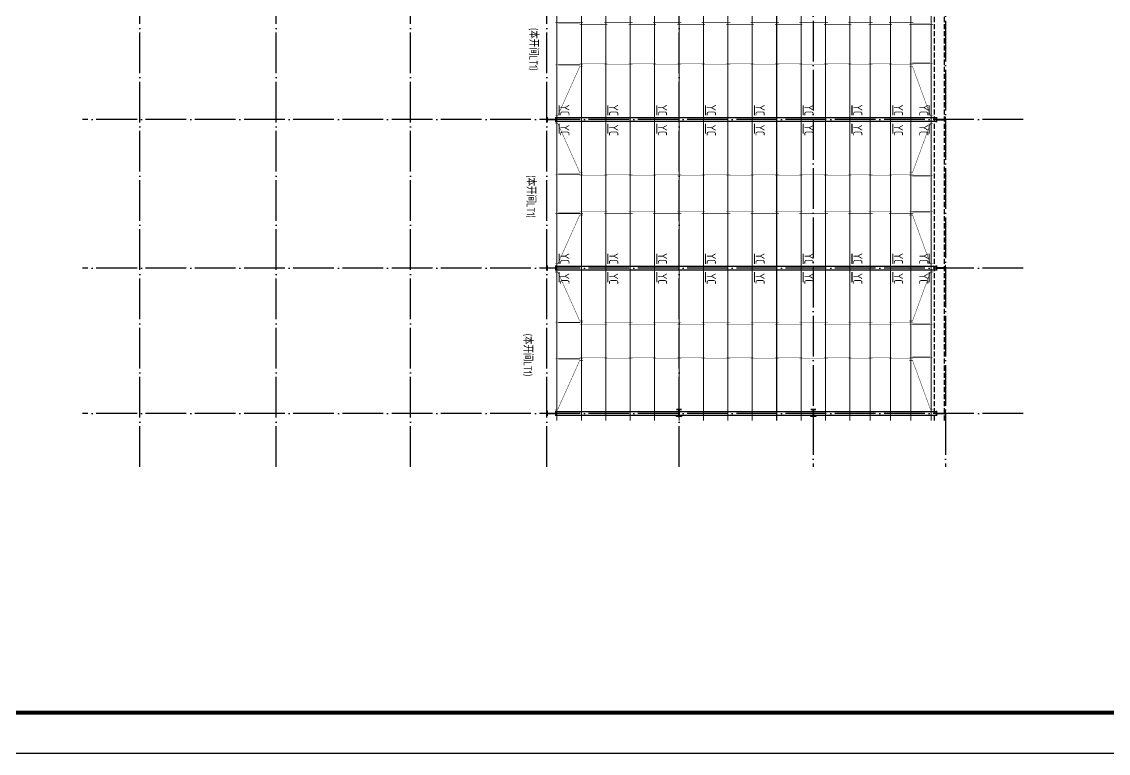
# Model space of a CAD drawing. Extents: x 69728788 to 150163257, y 20675998 to 43663798.
# Drawn here: x 75055814 to 75109222, y 21298288 to 21334267 of the extents above; entities that cross this region are included whole.
import ezdxf

# ---------------------------------------------------------------- set-up
doc = ezdxf.new("R2010")
doc.units = 0
doc.header["$LTSCALE"] = 1000
doc.header["$MEASUREMENT"] = 0
doc.linetypes.add('DASH', pattern=[0.35, 0.25, -0.1])
doc.linetypes.add('DOTE', pattern=[2.42, 2, -0.2, 0.02, -0.2])
for name, color, linetype in [('10014', 2, 'CONTINUOUS'), ('AXIS', 3, 'CONTINUOUS'), ('DOTE', 251, 'DOTE'), ('PUB_TITLE', 4, 'CONTINUOUS'), ('屋面隅撑', 1, 'CONTINUOUS'), ('檩条拉条', 253, 'CONTINUOUS'), ('钢柱', 3, 'CONTINUOUS'), ('钢梁', 97, 'CONTINUOUS')]:
    doc.layers.add(name, color=color, linetype=linetype)
doc.styles.add('TSSD_Rein', font='atssdeng.shx', dxfattribs={"width": 0.7, "bigfont": 'atssdchn.shx'})

msp = doc.modelspace()

# ---------------------------------------------------------------- linework, layer by layer
at = {"layer": '10014', "const_width": 50}
for points in [[(75082122.4, 21314652.9), (75082122.4, 21366152.9)], [(75083322.4, 21314652.9), (75083322.4, 21366152.9)], [(75084522.4, 21314652.9), (75084522.4, 21366152.9)], [(75085722.4, 21314652.9), (75085722.4, 21366152.9)], [(75086922.4, 21314652.9), (75086922.4, 21366152.9)], [(75088122.4, 21314652.9), (75088122.4, 21366152.9)], [(75089322.4, 21314652.9), (75089322.4, 21366152.9)], [(75090522.4, 21314652.9), (75090522.4, 21366152.9)], [(75091722.4, 21314652.9), (75091722.4, 21366152.9)], [(75092922.4, 21314652.9), (75092922.4, 21366152.9)], [(75094122.4, 21314652.9), (75094122.4, 21366152.9)], [(75095322.4, 21314652.9), (75095322.4, 21366152.9)], [(75096522.4, 21314652.9), (75096522.4, 21366152.9)], [(75097522.4, 21314652.9), (75097522.4, 21366152.9)], [(75098522.4, 21314652.9), (75098522.4, 21366152.9)], [(75099522.4, 21314652.9), (75099522.4, 21366152.9)], [(75100522.4, 21314652.9), (75100522.4, 21366152.9)]]:
    msp.add_lwpolyline(points, dxfattribs=at)
at = {"layer": '10014', "linetype": 'DASH'}
for points in [[(75100672.4, 21314652.9), (75100672.4, 21366152.9)], [(75101172.4, 21314652.9), (75101172.4, 21366152.9)]]:
    msp.add_lwpolyline(points, dxfattribs=at)
at = {"layer": 'DOTE', "color": 25, "linetype": 'DOTE'}
for p, q in [((75061622.4, 21312376.8), (75061622.4, 21368198.7)), ((75068322.4, 21312376.8), (75068322.4, 21368198.7)), ((75074922.4, 21312376.8), (75074922.4, 21368198.7)), ((75081622.4, 21312376.8), (75081622.4, 21368198.7)), ((75088122.4, 21312376.8), (75088122.4, 21368198.7)), ((75094722.4, 21368198.7), (75094722.4, 21312376.8)), ((75105039.8, 21329452.9), (75058794.8, 21329452.9)), ((75105039.8, 21322152.9), (75058794.8, 21322152.9)), ((75105039.8, 21315002.9), (75058794.8, 21315002.9))]:
    msp.add_line(p, q, dxfattribs=at)
at = {"layer": 'DOTE', "color": 25}
msp.add_line((75101222.4, 21368198.7), (75101222.4, 21312376.8), dxfattribs=at)
at = {"layer": 'PUB_TITLE'}
msp.add_lwpolyline([(75043830.5, 21298287.7), (75162630.5, 21298287.7), (75162630.5, 21382287.7), (75043830.5, 21382287.7)], close=True, dxfattribs=at)
at = {"layer": 'PUB_TITLE', "const_width": 200}
msp.add_lwpolyline([(75048830.5, 21300287.7), (75160630.5, 21300287.7), (75160630.5, 21380287.7), (75048830.5, 21380287.7)], close=True, dxfattribs=at)
at = {"layer": '屋面隅撑', "const_width": 50}
for points in [[(75082225.5, 21329656.3), (75082225.5, 21330156.3)], [(75084625.5, 21329656.3), (75084625.5, 21330156.3)], [(75087025.5, 21329656.3), (75087025.5, 21330156.3)], [(75089425.5, 21329656.3), (75089425.5, 21330156.3)], [(75091825.5, 21329656.3), (75091825.5, 21330156.3)], [(75094225.5, 21329656.3), (75094225.5, 21330156.3)], [(75096625.5, 21329656.3), (75096625.5, 21330156.3)], [(75098625.5, 21329656.3), (75098625.5, 21330156.3)], [(75100419.2, 21329656.3), (75100419.2, 21330156.3)], [(75082225.5, 21329256.3), (75082225.5, 21328756.3)], [(75084625.5, 21329256.3), (75084625.5, 21328756.3)], [(75087025.5, 21329256.3), (75087025.5, 21328756.3)], [(75089425.5, 21329256.3), (75089425.5, 21328756.3)], [(75091825.5, 21329256.3), (75091825.5, 21328756.3)], [(75094225.5, 21329256.3), (75094225.5, 21328756.3)], [(75096625.5, 21329256.3), (75096625.5, 21328756.3)], [(75098625.5, 21329256.3), (75098625.5, 21328756.3)], [(75100419.2, 21329256.3), (75100419.2, 21328756.3)], [(75082225.5, 21322356.3), (75082225.5, 21322856.3)], [(75084625.5, 21322356.3), (75084625.5, 21322856.3)], [(75087025.5, 21322356.3), (75087025.5, 21322856.3)], [(75089425.5, 21322356.3), (75089425.5, 21322856.3)], [(75091825.5, 21322356.3), (75091825.5, 21322856.3)], [(75094225.5, 21322356.3), (75094225.5, 21322856.3)], [(75096625.5, 21322356.3), (75096625.5, 21322856.3)], [(75098625.5, 21322356.3), (75098625.5, 21322856.3)], [(75100419.2, 21322356.3), (75100419.2, 21322856.3)], [(75082225.5, 21321956.3), (75082225.5, 21321456.3)], [(75084625.5, 21321956.3), (75084625.5, 21321456.3)], [(75087025.5, 21321956.3), (75087025.5, 21321456.3)], [(75089425.5, 21321956.3), (75089425.5, 21321456.3)], [(75091825.5, 21321956.3), (75091825.5, 21321456.3)], [(75094225.5, 21321956.3), (75094225.5, 21321456.3)], [(75096625.5, 21321956.3), (75096625.5, 21321456.3)], [(75098625.5, 21321956.3), (75098625.5, 21321456.3)], [(75100419.2, 21321956.3), (75100419.2, 21321456.3)]]:
    msp.add_lwpolyline(points, dxfattribs=at)
at = {"layer": '檩条拉条', "color": 1}
for points, const_width in [([(75083401.4, 21334219.7), (75082037.7, 21334219.7)], 20), ([(75082191.4, 21334219.7), (75083251.1, 21334219.7)], 50), ([(75083243.7, 21334139.7), (75084591.8, 21334139.7)], 20), ([(75084443.7, 21334219.7), (75085841.8, 21334219.7)], 20), ([(75085643.7, 21334139.7), (75086991.8, 21334139.7)], 20), ([(75086843.7, 21334219.7), (75088241.8, 21334219.7)], 20), ([(75088043.7, 21334139.7), (75089391.8, 21334139.7)], 20), ([(75089243.7, 21334219.7), (75090641.8, 21334219.7)], 20), ([(75090443.7, 21334139.7), (75091791.8, 21334139.7)], 20), ([(75091643.7, 21334219.7), (75093041.8, 21334219.7)], 20), ([(75092843.7, 21334139.7), (75094191.8, 21334139.7)], 20), ([(75094043.7, 21334219.7), (75095441.8, 21334219.7)], 20), ([(75095243.7, 21334139.7), (75096591.8, 21334139.7)], 20), ([(75096443.7, 21334219.7), (75097641.8, 21334219.7)], 20), ([(75097443.7, 21334139.7), (75098591.8, 21334139.7)], 20), ([(75098443.7, 21334219.7), (75099641.8, 21334219.7)], 20), ([(75099443.3, 21334139.7), (75100607, 21334139.7)], 20), ([(75100453.4, 21334139.7), (75099593.7, 21334139.7)], 50), ([(75082024.5, 21329656.3), (75082165.2, 21329656.3), (75083244.7, 21332063), (75083401.4, 21332063)], 20), ([(75083401.4, 21332143), (75082037.7, 21332143)], 20), ([(75082191.4, 21332143), (75083251.1, 21332143)], 50), ([(75083243.7, 21332223), (75084591.8, 21332223)], 20), ([(75084443.7, 21332143), (75085841.8, 21332143)], 20), ([(75085643.7, 21332223), (75086991.8, 21332223)], 20), ([(75086843.7, 21332143), (75088241.8, 21332143)], 20), ([(75088043.7, 21332223), (75089391.8, 21332223)], 20), ([(75089243.7, 21332143), (75090641.8, 21332143)], 20), ([(75090443.7, 21332223), (75091791.8, 21332223)], 20), ([(75091643.7, 21332143), (75093041.8, 21332143)], 20), ([(75092843.7, 21332223), (75094191.8, 21332223)], 20), ([(75094043.7, 21332143), (75095441.8, 21332143)], 20), ([(75095243.7, 21332223), (75096591.8, 21332223)], 20), ([(75096443.7, 21332143), (75097641.8, 21332143)], 20), ([(75097443.7, 21332223), (75098591.8, 21332223)], 20), ([(75098443.7, 21332143), (75099641.8, 21332143)], 20), ([(75099443.3, 21332223), (75100607, 21332223)], 20), ([(75100620.3, 21329656.3), (75100479.5, 21329656.3), (75099600, 21332063), (75099443.3, 21332063)], 20), ([(75100453.4, 21332223), (75099593.7, 21332223)], 50), ([(75082024.5, 21329256.3), (75082165.2, 21329256.3), (75083244.7, 21326849.7), (75083401.4, 21326849.7)], 20), ([(75100620.3, 21329256.3), (75100479.5, 21329256.3), (75099600, 21326849.7), (75099443.3, 21326849.7)], 20), ([(75083401.4, 21326769.7), (75082037.7, 21326769.7)], 20), ([(75082191.4, 21326769.7), (75083251.1, 21326769.7)], 50), ([(75083243.7, 21326689.7), (75084591.8, 21326689.7)], 20), ([(75084443.7, 21326769.7), (75085841.8, 21326769.7)], 20), ([(75085643.7, 21326689.7), (75086991.8, 21326689.7)], 20), ([(75086843.7, 21326769.7), (75088241.8, 21326769.7)], 20), ([(75088043.7, 21326689.7), (75089391.8, 21326689.7)], 20), ([(75089243.7, 21326769.7), (75090641.8, 21326769.7)], 20), ([(75090443.7, 21326689.7), (75091791.8, 21326689.7)], 20), ([(75091643.7, 21326769.7), (75093041.8, 21326769.7)], 20), ([(75092843.7, 21326689.7), (75094191.8, 21326689.7)], 20), ([(75094043.7, 21326769.7), (75095441.8, 21326769.7)], 20), ([(75095243.7, 21326689.7), (75096591.8, 21326689.7)], 20), ([(75096443.7, 21326769.7), (75097641.8, 21326769.7)], 20), ([(75097443.7, 21326689.7), (75098591.8, 21326689.7)], 20), ([(75098443.7, 21326769.7), (75099641.8, 21326769.7)], 20), ([(75099443.3, 21326689.7), (75100607, 21326689.7)], 20), ([(75100453.4, 21326689.7), (75099593.7, 21326689.7)], 50), ([(75083243.7, 21324923), (75084591.8, 21324923)], 20), ([(75085643.7, 21324923), (75086991.8, 21324923)], 20), ([(75088043.7, 21324923), (75089391.8, 21324923)], 20), ([(75090443.7, 21324923), (75091791.8, 21324923)], 20), ([(75092843.7, 21324923), (75094191.8, 21324923)], 20), ([(75095243.7, 21324923), (75096591.8, 21324923)], 20), ([(75097443.7, 21324923), (75098591.8, 21324923)], 20), ([(75099443.3, 21324923), (75100607, 21324923)], 20), ([(75100453.4, 21324923), (75099593.7, 21324923)], 50), ([(75082024.5, 21322356.3), (75082165.2, 21322356.3), (75083244.7, 21324763), (75083401.4, 21324763)], 20), ([(75083401.4, 21324843), (75082037.7, 21324843)], 20), ([(75082191.4, 21324843), (75083251.1, 21324843)], 50), ([(75084443.7, 21324843), (75085841.8, 21324843)], 20), ([(75086843.7, 21324843), (75088241.8, 21324843)], 20), ([(75089243.7, 21324843), (75090641.8, 21324843)], 20), ([(75091643.7, 21324843), (75093041.8, 21324843)], 20), ([(75094043.7, 21324843), (75095441.8, 21324843)], 20), ([(75096443.7, 21324843), (75097641.8, 21324843)], 20), ([(75098443.7, 21324843), (75099641.8, 21324843)], 20), ([(75100620.3, 21322356.3), (75100479.5, 21322356.3), (75099600, 21324763), (75099443.3, 21324763)], 20), ([(75082024.5, 21321956.3), (75082165.2, 21321956.3), (75083244.7, 21319549.7), (75083401.4, 21319549.7)], 20), ([(75100620.3, 21321956.3), (75100479.5, 21321956.3), (75099600, 21319549.7), (75099443.3, 21319549.7)], 20), ([(75083401.4, 21319469.7), (75082037.7, 21319469.7)], 20), ([(75082191.4, 21319469.7), (75083251.1, 21319469.7)], 50), ([(75083243.7, 21319389.7), (75084591.8, 21319389.7)], 20), ([(75084443.7, 21319469.7), (75085841.8, 21319469.7)], 20), ([(75085643.7, 21319389.7), (75086991.8, 21319389.7)], 20), ([(75086843.7, 21319469.7), (75088241.8, 21319469.7)], 20), ([(75088043.7, 21319389.7), (75089391.8, 21319389.7)], 20), ([(75089243.7, 21319469.7), (75090641.8, 21319469.7)], 20), ([(75090443.7, 21319389.7), (75091791.8, 21319389.7)], 20), ([(75091643.7, 21319469.7), (75093041.8, 21319469.7)], 20), ([(75092843.7, 21319389.7), (75094191.8, 21319389.7)], 20), ([(75094043.7, 21319469.7), (75095441.8, 21319469.7)], 20), ([(75095243.7, 21319389.7), (75096591.8, 21319389.7)], 20), ([(75096443.7, 21319469.7), (75097641.8, 21319469.7)], 20), ([(75097443.7, 21319389.7), (75098591.8, 21319389.7)], 20), ([(75098443.7, 21319469.7), (75099641.8, 21319469.7)], 20), ([(75099443.3, 21319389.7), (75100607, 21319389.7)], 20), ([(75100453.4, 21319389.7), (75099593.7, 21319389.7)], 50), ([(75082024.5, 21315206.3), (75082165.2, 21315206.3), (75083244.7, 21317613), (75083401.4, 21317613)], 20), ([(75083401.4, 21317693), (75082037.7, 21317693)], 20), ([(75082191.4, 21317693), (75083251.1, 21317693)], 50), ([(75083243.7, 21317773), (75084591.8, 21317773)], 20), ([(75084443.7, 21317693), (75085841.8, 21317693)], 20), ([(75085643.7, 21317773), (75086991.8, 21317773)], 20), ([(75086843.7, 21317693), (75088241.8, 21317693)], 20), ([(75088043.7, 21317773), (75089391.8, 21317773)], 20), ([(75089243.7, 21317693), (75090641.8, 21317693)], 20), ([(75090443.7, 21317773), (75091791.8, 21317773)], 20), ([(75091643.7, 21317693), (75093041.8, 21317693)], 20), ([(75092843.7, 21317773), (75094191.8, 21317773)], 20), ([(75094043.7, 21317693), (75095441.8, 21317693)], 20), ([(75095243.7, 21317773), (75096591.8, 21317773)], 20), ([(75096443.7, 21317693), (75097641.8, 21317693)], 20), ([(75097443.7, 21317773), (75098591.8, 21317773)], 20), ([(75098443.7, 21317693), (75099641.8, 21317693)], 20), ([(75099443.3, 21317773), (75100607, 21317773)], 20), ([(75100620.3, 21315206.3), (75100479.5, 21315206.3), (75099600, 21317613), (75099443.3, 21317613)], 20), ([(75100453.4, 21317773), (75099593.7, 21317773)], 50)]:
    msp.add_lwpolyline(points, dxfattribs=dict(at, const_width=const_width))
at = {"layer": '钢柱'}
for points in [[(75082072.4, 21329572.9), (75082072.4, 21329332.9), (75082060.4, 21329332.9), (75082060.4, 21329449.9), (75081634.4, 21329449.9), (75081634.4, 21329332.9), (75081622.4, 21329332.9), (75081622.4, 21329572.9), (75081634.4, 21329572.9), (75081634.4, 21329455.9), (75082060.4, 21329455.9), (75082060.4, 21329572.9)], [(75100772.4, 21329572.9), (75100772.4, 21329332.9), (75100784.4, 21329332.9), (75100784.4, 21329449.9), (75101210.4, 21329449.9), (75101210.4, 21329332.9), (75101222.4, 21329332.9), (75101222.4, 21329572.9), (75101210.4, 21329572.9), (75101210.4, 21329455.9), (75100784.4, 21329455.9), (75100784.4, 21329572.9)], [(75082072.4, 21322272.9), (75082072.4, 21322032.9), (75082060.4, 21322032.9), (75082060.4, 21322149.9), (75081634.4, 21322149.9), (75081634.4, 21322032.9), (75081622.4, 21322032.9), (75081622.4, 21322272.9), (75081634.4, 21322272.9), (75081634.4, 21322155.9), (75082060.4, 21322155.9), (75082060.4, 21322272.9)], [(75100772.4, 21322272.9), (75100772.4, 21322032.9), (75100784.4, 21322032.9), (75100784.4, 21322149.9), (75101210.4, 21322149.9), (75101210.4, 21322032.9), (75101222.4, 21322032.9), (75101222.4, 21322272.9), (75101210.4, 21322272.9), (75101210.4, 21322155.9), (75100784.4, 21322155.9), (75100784.4, 21322272.9)], [(75082072.4, 21315122.9), (75082072.4, 21314882.9), (75082060.4, 21314882.9), (75082060.4, 21314999.9), (75081634.4, 21314999.9), (75081634.4, 21314882.9), (75081622.4, 21314882.9), (75081622.4, 21315122.9), (75081634.4, 21315122.9), (75081634.4, 21315005.9), (75082060.4, 21315005.9), (75082060.4, 21315122.9)], [(75088002.4, 21315202.9), (75088242.4, 21315202.9), (75088242.4, 21315192.9), (75088125.4, 21315192.9), (75088125.4, 21314862.9), (75088242.4, 21314862.9), (75088242.4, 21314852.9), (75088002.4, 21314852.9), (75088002.4, 21314862.9), (75088119.4, 21314862.9), (75088119.4, 21315192.9), (75088002.4, 21315192.9)], [(75094602.4, 21315202.9), (75094842.4, 21315202.9), (75094842.4, 21315192.9), (75094725.4, 21315192.9), (75094725.4, 21314862.9), (75094842.4, 21314862.9), (75094842.4, 21314852.9), (75094602.4, 21314852.9), (75094602.4, 21314862.9), (75094719.4, 21314862.9), (75094719.4, 21315192.9), (75094602.4, 21315192.9)], [(75100772.4, 21315122.9), (75100772.4, 21314882.9), (75100784.4, 21314882.9), (75100784.4, 21314999.9), (75101210.4, 21314999.9), (75101210.4, 21314882.9), (75101222.4, 21314882.9), (75101222.4, 21315122.9), (75101210.4, 21315122.9), (75101210.4, 21315005.9), (75100784.4, 21315005.9), (75100784.4, 21315122.9)]]:
    msp.add_lwpolyline(points, close=True, dxfattribs=at)
at = {"layer": '钢梁'}
for points in [[(75082072.4, 21329552.9), (75100772.4, 21329552.9), (75100772.4, 21329352.9), (75082072.4, 21329352.9)], [(75082072.4, 21322252.9), (75100772.4, 21322252.9), (75100772.4, 21322052.9), (75082072.4, 21322052.9)], [(75082072.4, 21315102.9), (75100772.4, 21315102.9), (75100772.4, 21314902.9), (75082072.4, 21314902.9)]]:
    msp.add_lwpolyline(points, close=True, dxfattribs=at)

# ---------------------------------------------------------------- texts
at = {"layer": 'AXIS', "style": 'TSSD_Rein', "width": 0.8}
for p in [(75080765.4, 21333958), (75080632.8, 21326715.6), (75080481.9, 21318919.5)]:
    msp.add_text('(本开间LT1)', height=400, rotation=270, dxfattribs=at).set_placement(p)
at = {"layer": '屋面隅撑', "color": 3, "style": 'TSSD_Rein', "width": 0.8}
for p in [(75082284.1, 21330192.5), (75084684.1, 21330192.5), (75087084.1, 21330192.5), (75089484.1, 21330192.5), (75091884.1, 21330192.5), (75094284.1, 21330192.5), (75096684.1, 21330192.5), (75098684.1, 21330192.5), (75099927.9, 21330192.5), (75082284.1, 21329204.8), (75084684.1, 21329204.8), (75087084.1, 21329204.8), (75089484.1, 21329204.8), (75091884.1, 21329204.8), (75094284.1, 21329204.8), (75096684.1, 21329204.8), (75098684.1, 21329204.8), (75099927.9, 21329204.8), (75082284.1, 21322892.5), (75084684.1, 21322892.5), (75087084.1, 21322892.5), (75089484.1, 21322892.5), (75091884.1, 21322892.5), (75094284.1, 21322892.5), (75096684.1, 21322892.5), (75098684.1, 21322892.5), (75099927.9, 21322892.5), (75082284.1, 21321904.8), (75084684.1, 21321904.8), (75087084.1, 21321904.8), (75089484.1, 21321904.8), (75091884.1, 21321904.8), (75094284.1, 21321904.8), (75096684.1, 21321904.8), (75098684.1, 21321904.8), (75099927.9, 21321904.8)]:
    msp.add_text('YC', height=450, rotation=270, dxfattribs=at).set_placement(p)

doc.saveas('drawing.dxf')
